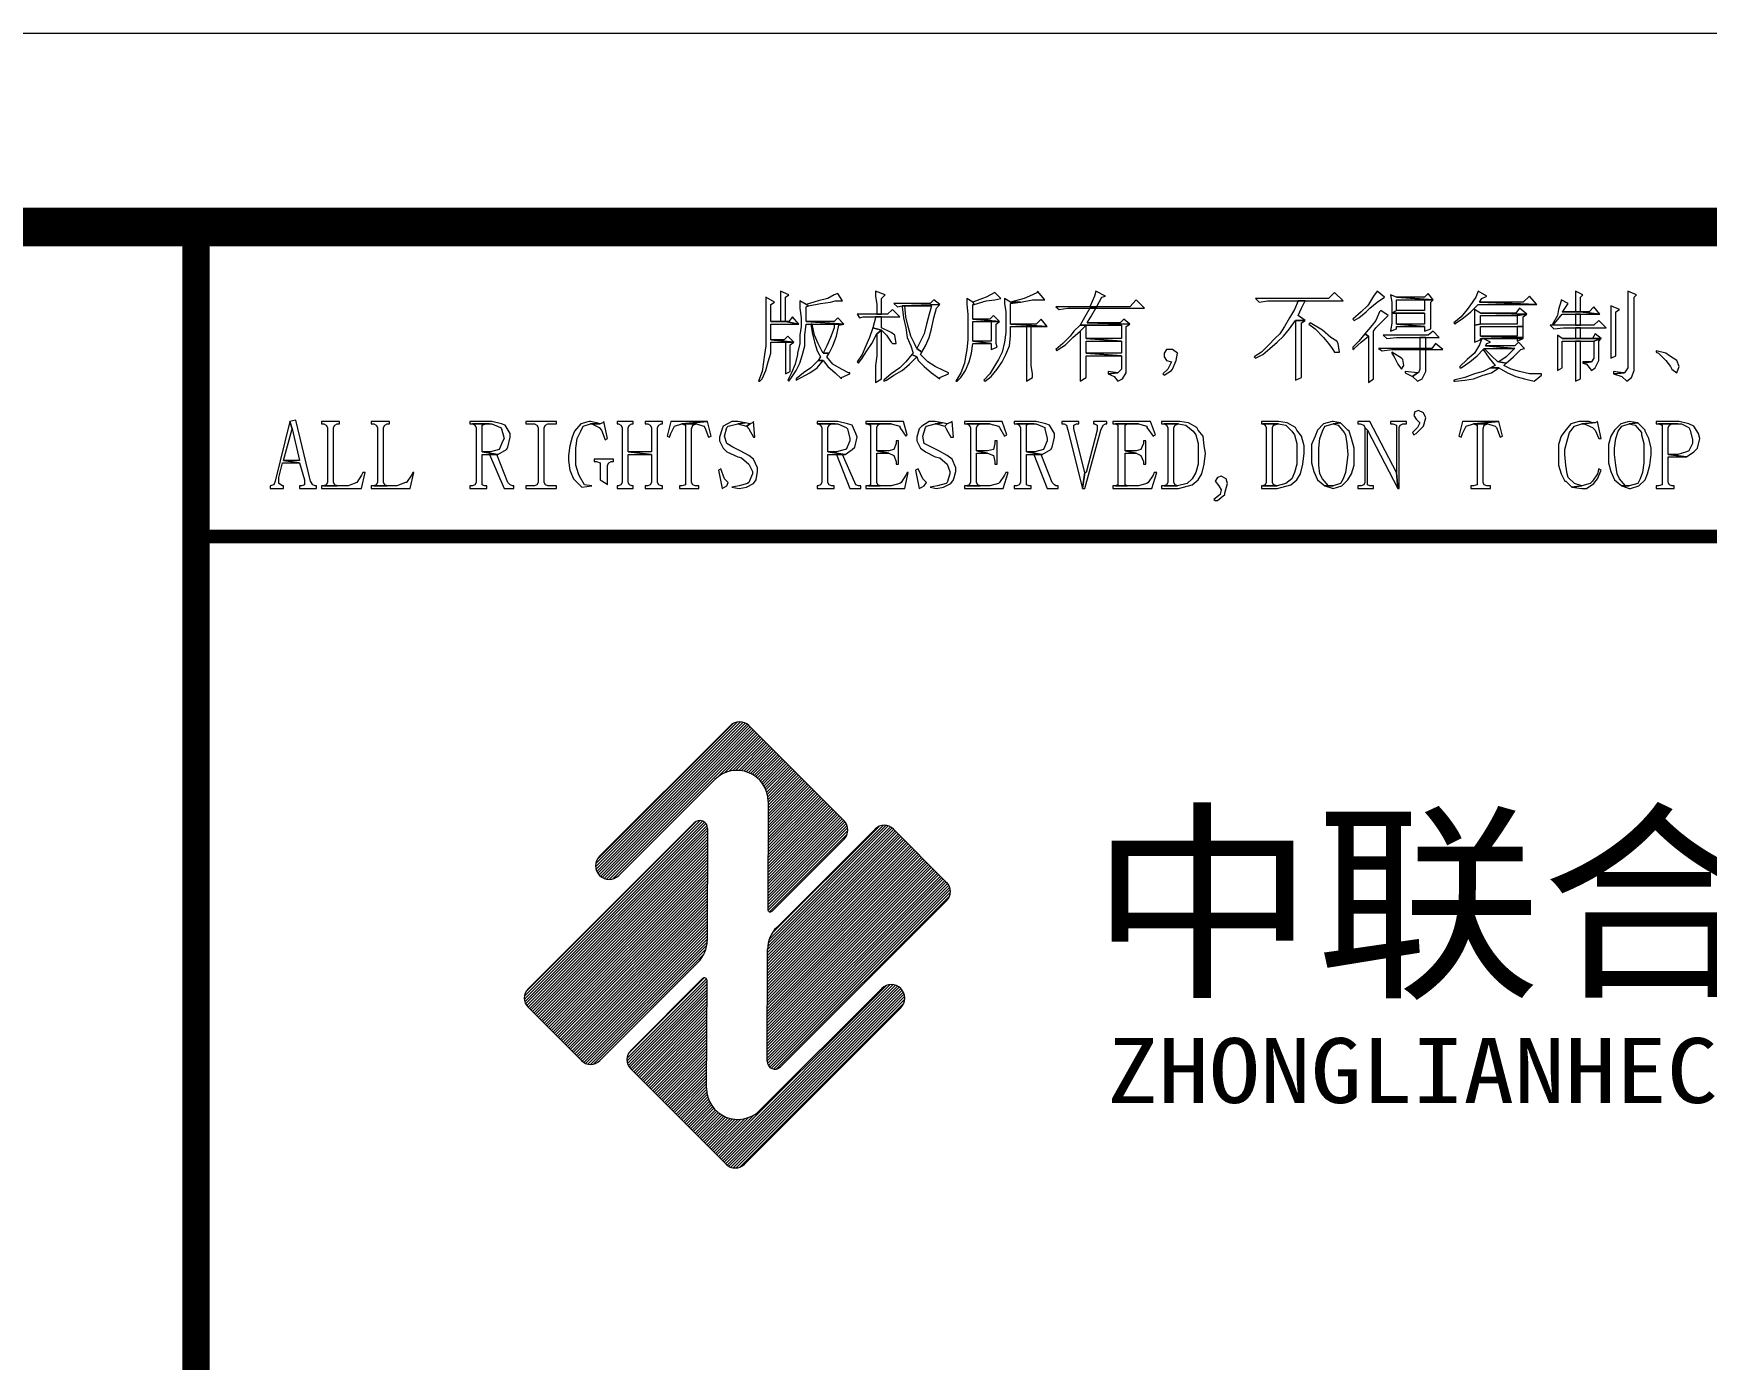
# Model space of a CAD drawing. Header units: millimetres. Extents: x 53009415 to 54059915, y 20499171 to 20796171.
# Drawn here: x 53184815 to 53206434, y 20630536 to 20647671 of the extents above; entities that cross this region are included whole.
import ezdxf

# ---------------------------------------------------------------- set-up
doc = ezdxf.new("R2010")
doc.units = ezdxf.units.MM
doc.header["$LTSCALE"] = 1000
doc.layers.add('PUB_TITLE', color=7, linetype='Continuous', lineweight=20)
doc.styles.add('图标黑体', font='simhei.ttf', dxfattribs={"width": 0.7})

# ---------------------------------------------------------------- blocks, each defined once
blk = doc.blocks.new('中联合创')
h = blk.add_hatch()
h.set_pattern_fill('ANSI31', color=140, scale=50, angle=359.98)
h.set_pattern_definition([(44.98, (-59145.75, -52060.4), (-56.107005, 56.14619), [])])
h.paths.add_polyline_path([(96680, -294568, 0.414214), (95973, -294568), (90944, -299594, 0.414214), (90943, -300333, 0.414222), (91681, -300333), (95378, -296639, -0.66944), (97426, -297493), (97410, -301633, 0.66944), (97581, -301704), (100345, -298942, 0.414214), (100345, -298235)])
h.paths.add_polyline_path([(95099, -298522, 0.66944), (94587, -298309), (88195, -304696, 0.414214), (88195, -305403), (90242, -307452, 0.414214), (90949, -307452), (94731, -303673, 0.198007), (95082, -302829)])
h = blk.add_hatch()
h.set_pattern_fill('ANSI31', color=152, scale=50)
h.set_pattern_definition([(45, (-59145.75, -52060.4), (-56.1266, 56.1266), [])])
h.paths.add_polyline_path([(102244, -298550, 0.414214), (101537, -298550), (97756, -302329, 0.198007), (97404, -303173), (97388, -307480, 0.66944), (97900, -307693), (104291, -301306, 0.414214), (104291, -300599)])
h.paths.add_polyline_path([(95076, -304369, 0.66944), (94906, -304298), (92142, -307060, 0.414214), (92142, -307767), (95806, -311434, 0.414214), (96514, -311434), (102532, -305420, 0.414214), (102532, -304681, 0.414222), (101794, -304680), (97109, -309363, -0.66944), (95061, -308509)])
at = {"color": 140}
for p, q in [((95973, -294568), (90944, -299594)), ((96680, -294568), (100345, -298235)), ((95378, -296639), (91681, -300333)), ((97426, -297493), (97410, -301633)), ((94587, -298309), (88195, -304696)), ((95099, -298522), (95082, -302829)), ((100345, -298942), (97581, -301704)), ((90943, -300333), (90943, -300333)), ((90949, -307452), (94731, -303673)), ((88195, -305403), (90242, -307452))]:
    blk.add_line(p, q, dxfattribs=at)
at = {"color": 152}
for p, q in [((101537, -298550), (97756, -302329)), ((104291, -300599), (102244, -298550)), ((97900, -307693), (104291, -301306)), ((97388, -307480), (97404, -303173)), ((92142, -307060), (94906, -304298)), ((95061, -308509), (95076, -304369)), ((97109, -309363), (101794, -304680)), ((96514, -311434), (102532, -305420)), ((101543, -305669), (101543, -305669)), ((95806, -311434), (92142, -307767))]:
    blk.add_line(p, q, dxfattribs=at)
at = {"color": 140}
for centre, radius, start, end in [((96326, -294921), 500, 44.98059, 134.98059), ((96226, -297488), 1200, 359.78089, 134.98059), ((94799, -298521), 300, 359.78089, 134.98059), ((99991, -298589), 500, 314.98059, 44.98059), ((91313, -299963), 522, 134.98059, 224.98059), ((91313, -299964), 522, 224.98059, 314.98059), ((97510, -301633), 100, 179.78089, 314.98059), ((93882, -302824), 1200, 314.98059, 359.78089), ((88549, -305050), 500, 134.98059, 224.98059), ((90596, -307098), 500, 224.98059, 314.98059)]:
    blk.add_arc(centre, radius, start, end, dxfattribs=at)
at = {"color": 152}
for centre, radius, start, end in [((101891, -298904), 500, 44.98059, 134.98059), ((103938, -300952), 500, 314.98059, 44.98059), ((98604, -303178), 1200, 134.98059, 179.78089), ((94976, -304369), 100, 359.78089, 134.98059), ((102163, -305050), 522, 44.98059, 134.98059), ((102163, -305050), 522, 314.98059, 44.98059), ((92495, -307413), 500, 134.98059, 224.98059), ((97688, -307481), 300, 179.78089, 314.98059), ((96261, -308514), 1200, 179.78089, 314.98059), ((96160, -311081), 500, 224.98059, 314.98059)]:
    blk.add_arc(centre, radius, start, end, dxfattribs=at)
at = {"layer": 'PUB_TITLE', "style": '图标黑体'}
for s, height, width, p in [('中联合创', 6000, 1.06, (109801, -304400)), ('ZHONGLIANHECHUANG', 2500, 1.15, (110471, -309084))]:
    blk.add_text(s, height=height, dxfattribs=dict(at, width=width)).set_placement(p)
blk = doc.blocks.new('2015AACI_TQ_A3')
at = {"layer": 'PUB_TITLE'}
for points, const_width in [([(-6000, 28700), (-6000, 0)], 70), ([(-6000, 27900), (0, 27900)], 35)]:
    blk.add_lwpolyline(points, dxfattribs=dict(at, const_width=const_width))
for points in [[(-6000, 27900), (0, 27900), (0, 28700), (-6000, 28700)], [(-6000, 0), (0, 0), (0, 28700), (-6000, 28700)], [(-6000, 27900), (0, 27900), (0, 23012.6), (-6000, 23012.6)]]:
    blk.add_lwpolyline(points, close=True, dxfattribs=at)
at = {"layer": 'PUB_TITLE', "lineweight": 0}
for points in [[(-4527.3, 28518.3), (-4527.3, 28502.5), (-4527.3, 28480.5), (-4527.3, 28449), (-4527.3, 28442.7), (-4527.3, 28414.4), (-4527.3, 28392.4), (-4530.4, 28370.4), (-4533.6, 28351.5), (-4536.7, 28326.3), (-4546.2, 28301.1), (-4543, 28301.1), (-4536.7, 28307.4), (-4527.3, 28329.4), (-4521, 28351.5), (-4514.7, 28373.5), (-4514.7, 28401.8), (-4476.9, 28401.8), (-4454.9, 28401.8), (-4514.7, 28408.1), (-4514.7, 28449), (-4442.3, 28449), (-4476.9, 28455.3), (-4514.7, 28455.3), (-4514.7, 28499.4), (-4505.3, 28505.7)], [(-4489.5, 28534), (-4489.5, 28530.9), (-4489.5, 28512), (-4489.5, 28489.9), (-4489.5, 28455.3), (-4514.7, 28455.3), (-4476.9, 28455.3), (-4476.9, 28518.3), (-4467.5, 28524.6)], [(-4439.2, 28508.8), (-4439.2, 28489.9), (-4436, 28464.8), (-4436, 28442.7), (-4439.2, 28420.7), (-4439.2, 28398.7), (-4445.5, 28373.5), (-4445.5, 28370.4), (-4451.8, 28345.2), (-4461.2, 28323.2), (-4470.6, 28304.3), (-4467.5, 28301.1), (-4461.2, 28310.6), (-4448.6, 28329.4), (-4439.2, 28348.3), (-4432.9, 28370.4), (-4426.6, 28392.4), (-4426.6, 28420.7), (-4423.4, 28449), (-4410.9, 28449), (-4407.7, 28449), (-4351.1, 28449), (-4325.9, 28449), (-4423.4, 28455.3), (-4423.4, 28493.1), (-4417.1, 28496.2), (-4423.4, 28499.4)], [(-4341.6, 28527.7), (-4351.1, 28524.6), (-4366.8, 28515.1), (-4392, 28508.8), (-4423.4, 28499.4), (-4417.1, 28496.2), (-4385.7, 28502.5), (-4360.5, 28505.7), (-4347.9, 28508.8), (-4329, 28508.8)], [(-4244.1, 28534), (-4244.1, 28521.4), (-4240.9, 28499.4), (-4240.9, 28474.2), (-4228.3, 28474.2), (-4228.3, 28515.1), (-4218.9, 28524.6)], [(-4093, 28512), (-4102.4, 28502.5), (-4196.9, 28502.5), (-4187.4, 28493.1), (-4174.8, 28496.2), (-4077.3, 28499.4)], [(-4077.3, 28499.4), (-4174.8, 28496.2), (-4099.3, 28496.2), (-4105.6, 28474.2), (-4111.9, 28449), (-4118.2, 28423.9), (-4127.6, 28405), (-4137.1, 28386.1), (-4124.5, 28376.7), (-4115, 28392.4), (-4105.6, 28414.4), (-4099.3, 28436.4), (-4093, 28464.8), (-4086.7, 28489.9)], [(-4174.8, 28496.2), (-4174.8, 28493.1), (-4171.7, 28464.8), (-4165.4, 28439.6), (-4162.2, 28414.4), (-4152.8, 28392.4), (-4146.5, 28373.5), (-4149.7, 28370.4), (-4137.1, 28364.1), (-4133.9, 28354.6), (-4118.2, 28338.9), (-4099.3, 28323.2), (-4077.3, 28307.4), (-4077.3, 28310.6), (-4055.2, 28320), (-4055.2, 28323.2), (-4067.8, 28329.4), (-4089.9, 28338.9), (-4108.7, 28351.5), (-4127.6, 28370.4), (-4124.5, 28376.7), (-4137.1, 28386.1), (-4143.4, 28398.7), (-4152.8, 28417.6), (-4159.1, 28442.7), (-4165.4, 28467.9), (-4168.5, 28496.2), (-4099.3, 28496.2)], [(-4008, 28515.1), (-4008, 28499.4), (-4004.9, 28474.2), (-4004.9, 28442.7), (-4004.9, 28433.3), (-4004.9, 28408.1), (-4008, 28382.9), (-4011.2, 28364.1), (-4014.3, 28348.3), (-4023.8, 28323.2), (-4036.4, 28301.1), (-4033.2, 28301.1), (-4023.8, 28310.6), (-4011.2, 28329.4), (-4001.7, 28351.5), (-3995.4, 28373.5), (-3992.3, 28398.7), (-3945.1, 28398.7), (-3992.3, 28405), (-3992.3, 28455.3), (-3945.1, 28455.3), (-3923.1, 28455.3), (-3992.3, 28461.6), (-3992.3, 28499.4), (-3989.2, 28499.4), (-3992.3, 28505.7)], [(-3935.7, 28530.9), (-3935.7, 28530.9), (-3957.7, 28518.3), (-3967.1, 28515.1), (-3992.3, 28505.7), (-3989.2, 28499.4), (-3957.7, 28508.8), (-3935.7, 28512), (-3919.9, 28515.1)], [(-3910.5, 28515.1), (-3910.5, 28502.5), (-3907.3, 28480.5), (-3907.3, 28455.3), (-3907.3, 28430.2), (-3907.3, 28427), (-3910.5, 28401.8), (-3916.8, 28376.7), (-3926.2, 28357.8), (-3935.7, 28342), (-3948.2, 28320), (-3964, 28304.3), (-3960.8, 28301.1), (-3945.1, 28313.7), (-3929.4, 28332.6), (-3916.8, 28351.5), (-3907.3, 28370.4), (-3897.9, 28392.4), (-3894.7, 28417.6), (-3894.7, 28442.7), (-3853.8, 28442.7), (-3841.2, 28442.7), (-3800.3, 28442.7), (-3894.7, 28449), (-3894.7, 28502.5), (-3869.6, 28505.7), (-3894.7, 28505.7)], [(-3825.5, 28534), (-3825.5, 28530.9), (-3838.1, 28524.6), (-3860.1, 28515.1), (-3894.7, 28505.7), (-3869.6, 28505.7), (-3838.1, 28512), (-3819.2, 28512), (-3806.6, 28512)], [(-3570.6, 28512), (-3586.3, 28493.1), (-3671.3, 28493.1), (-3690.2, 28493.1), (-3778.3, 28493.1), (-3768.9, 28486.8), (-3746.8, 28489.9), (-3690.2, 28489.9), (-3674.4, 28489.9), (-3548.6, 28489.9)], [(-3674.4, 28534), (-3677.6, 28521.4), (-3690.2, 28493.1), (-3671.3, 28493.1), (-3671.3, 28496.2), (-3658.7, 28518.3), (-3649.3, 28521.4)], [(-3133.2, 28508.8), (-3152, 28508.8), (-3152, 28508.8), (-3161.5, 28486.8), (-3174.1, 28464.8), (-3186.7, 28442.7), (-3199.2, 28423.9), (-3211.8, 28411.3), (-3227.6, 28395.5), (-3246.5, 28376.7), (-3265.3, 28364.1), (-3262.2, 28360.9), (-3243.3, 28370.4), (-3224.4, 28386.1), (-3205.5, 28401.8), (-3189.8, 28417.6), (-3174.1, 28436.4), (-3158.3, 28458.5), (-3133.2, 28458.5), (-3152, 28471.1), (-3142.6, 28489.9)], [(-3057.6, 28530.9), (-3073.4, 28515.1), (-3262.2, 28515.1), (-3252.7, 28505.7), (-3230.7, 28508.8), (-3152, 28508.8), (-3133.2, 28508.8), (-3035.6, 28508.8)], [(-2947.5, 28534), (-2956.9, 28521.4), (-2969.5, 28499.4), (-2972.7, 28496.2), (-2988.4, 28480.5), (-3010.4, 28461.6), (-3007.3, 28458.5), (-2994.7, 28464.8), (-2975.8, 28480.5), (-2966.4, 28489.9), (-2947.5, 28505.7), (-2928.6, 28518.3)], [(-2912.9, 28524.6), (-2909.7, 28505.7), (-2909.7, 28477.4), (-2897.1, 28483.7), (-2897.1, 28512), (-2824.8, 28512), (-2802.7, 28512), (-2897.1, 28518.3)], [(-2802.7, 28512), (-2824.8, 28512), (-2824.8, 28483.7), (-2897.1, 28483.7), (-2909.7, 28477.4), (-2824.8, 28477.4), (-2824.8, 28449), (-2897.1, 28449), (-2824.8, 28442.7), (-2824.8, 28430.2), (-2809, 28436.4), (-2809, 28452.2), (-2809, 28474.2), (-2809, 28505.7)], [(-2815.3, 28527.7), (-2824.8, 28518.3), (-2897.1, 28518.3), (-2802.7, 28512)], [(-2686.3, 28534), (-2692.6, 28518.3), (-2708.3, 28496.2), (-2714.6, 28486.8), (-2730.3, 28467.9), (-2749.2, 28452.2), (-2746.1, 28449), (-2742.9, 28452.2), (-2724, 28464.8), (-2705.2, 28480.5), (-2686.3, 28499.4), (-2535.2, 28499.4), (-2683.1, 28505.7), (-2676.8, 28515.1), (-2664.3, 28521.4)], [(-2554.1, 28521.4), (-2569.8, 28505.7), (-2683.1, 28505.7), (-2535.2, 28499.4)], [(-2472.3, 28512), (-2472.3, 28508.8), (-2478.6, 28486.8), (-2481.7, 28471.1), (-2494.3, 28449), (-2491.2, 28449), (-2484.9, 28455.3), (-2469.1, 28474.2), (-2434.5, 28474.2), (-2421.9, 28474.2), (-2371.6, 28474.2), (-2421.9, 28480.5), (-2469.1, 28480.5), (-2466, 28483.7), (-2453.4, 28502.5)], [(-2434.5, 28534), (-2434.5, 28524.6), (-2434.5, 28496.2), (-2434.5, 28480.5), (-2469.1, 28480.5), (-2421.9, 28480.5), (-2421.9, 28518.3), (-2415.6, 28524.6)], [(-2343.3, 28496.2), (-2343.3, 28477.4), (-2343.3, 28452.2), (-2343.3, 28423.9), (-2343.3, 28405), (-2343.3, 28379.8), (-2343.3, 28360.9), (-2330.7, 28367.2), (-2330.7, 28389.2), (-2330.7, 28480.5), (-2321.2, 28486.8)], [(-2299.2, 28534), (-2299.2, 28527.7), (-2299.2, 28502.5), (-2299.2, 28335.7), (-2308.6, 28323.2), (-2337, 28320), (-2314.9, 28313.7), (-2302.3, 28301.1), (-2289.8, 28310.6), (-2283.5, 28329.4), (-2283.5, 28518.3), (-2277.2, 28524.6)], [(-4458.1, 28467.9), (-4467.5, 28455.3), (-4476.9, 28455.3), (-4442.3, 28449)], [(-4341.6, 28464.8), (-4351.1, 28455.3), (-4423.4, 28455.3), (-4325.9, 28449)], [(-4200, 28486.8), (-4212.6, 28474.2), (-4228.3, 28474.2), (-4240.9, 28474.2), (-4291.3, 28474.2), (-4285, 28464.8), (-4275.5, 28467.9), (-4244.1, 28467.9), (-4228.3, 28467.9), (-4181.1, 28467.9)], [(-4228.3, 28467.9), (-4244.1, 28467.9), (-4244.1, 28464.8), (-4250.4, 28439.6), (-4228.3, 28433.3), (-4215.7, 28420.7), (-4203.2, 28401.8), (-4200, 28398.7), (-4190.6, 28398.7), (-4190.6, 28398.7), (-4193.7, 28420.7), (-4203.2, 28427), (-4228.3, 28439.6)], [(-3938.8, 28471.1), (-3948.2, 28461.6), (-3992.3, 28461.6), (-3923.1, 28455.3)], [(-3923.1, 28455.3), (-3945.1, 28455.3), (-3945.1, 28405), (-3992.3, 28405), (-3945.1, 28398.7), (-3945.1, 28382.9), (-3929.4, 28389.2), (-3932.5, 28398.7), (-3932.5, 28420.7), (-3932.5, 28449)], [(-3816.1, 28461.6), (-3828.7, 28449), (-3894.7, 28449), (-3800.3, 28442.7)], [(-3674.4, 28489.9), (-3690.2, 28489.9), (-3702.8, 28467.9), (-3715.4, 28445.9), (-3608.4, 28445.9), (-3608.4, 28411.3), (-3699.6, 28411.3), (-3608.4, 28405), (-3608.4, 28373.5), (-3699.6, 28373.5), (-3608.4, 28367.2), (-3608.4, 28332.6), (-3617.8, 28323.2), (-3643, 28320), (-3627.2, 28313.7), (-3617.8, 28301.1), (-3605.2, 28307.4), (-3595.8, 28323.2), (-3595.8, 28442.7), (-3586.3, 28449), (-3696.5, 28452.2), (-3687, 28467.9)], [(-3602.1, 28461.6), (-3611.5, 28452.2), (-3696.5, 28452.2), (-3586.3, 28449)], [(-3133.2, 28458.5), (-3158.3, 28458.5), (-3158.3, 28370.4), (-3158.3, 28354.6), (-3158.3, 28329.4), (-3158.3, 28304.3), (-3142.6, 28310.6), (-3142.6, 28329.4), (-3142.6, 28357.8), (-3142.6, 28452.2)], [(-3120.6, 28452.2), (-3123.7, 28449), (-3108, 28436.4), (-3086, 28414.4), (-3073.4, 28398.7), (-3063.9, 28386.1), (-3057.6, 28376.7), (-3045, 28376.7), (-3045, 28376.7), (-3048.2, 28398.7), (-3051.3, 28405), (-3067.1, 28414.4), (-3089.1, 28433.3)], [(-2938, 28483.7), (-2941.2, 28480.5), (-2950.6, 28458.5), (-2960.1, 28445.9), (-2979, 28423.9), (-2969.5, 28417.6), (-2969.5, 28345.2), (-2969.5, 28326.3), (-2969.5, 28298), (-2956.9, 28307.4), (-2956.9, 28430.2), (-2950.6, 28439.6), (-2934.9, 28455.3), (-2919.2, 28471.1)], [(-2909.7, 28477.4), (-2909.7, 28452.2), (-2912.9, 28430.2), (-2897.1, 28436.4), (-2897.1, 28442.7), (-2824.8, 28442.7), (-2897.1, 28449), (-2897.1, 28477.4), (-2824.8, 28477.4)], [(-2695.7, 28486.8), (-2695.7, 28467.9), (-2695.7, 28445.9), (-2680, 28449), (-2680, 28471.1), (-2585.6, 28471.1), (-2560.4, 28474.2), (-2680, 28477.4)], [(-2560.4, 28474.2), (-2585.6, 28471.1), (-2585.6, 28449), (-2680, 28449), (-2695.7, 28445.9), (-2695.7, 28423.9), (-2695.7, 28401.8), (-2680, 28408.1), (-2680, 28411.3), (-2676.8, 28411.3), (-2569.8, 28411.3), (-2569.8, 28414.4), (-2680, 28417.6), (-2680, 28442.7), (-2585.6, 28442.7), (-2569.8, 28442.7), (-2569.8, 28467.9)], [(-2579.3, 28489.9), (-2588.7, 28477.4), (-2680, 28477.4), (-2560.4, 28474.2)], [(-2374.7, 28458.5), (-2387.3, 28445.9), (-2421.9, 28445.9), (-2434.5, 28445.9), (-2500.6, 28445.9), (-2491.2, 28436.4), (-2491.2, 28436.4), (-2466, 28439.6), (-2434.5, 28439.6), (-2421.9, 28439.6), (-2355.8, 28439.6)], [(-2421.9, 28474.2), (-2434.5, 28474.2), (-2434.5, 28445.9), (-2421.9, 28445.9)], [(-2387.3, 28493.1), (-2399.9, 28480.5), (-2421.9, 28480.5), (-2371.6, 28474.2)], [(-4470.6, 28417.6), (-4480.1, 28408.1), (-4514.7, 28408.1), (-4454.9, 28401.8)], [(-4407.7, 28449), (-4410.9, 28449), (-4407.7, 28427), (-4401.4, 28401.8), (-4395.1, 28379.8), (-4385.7, 28364.1), (-4392, 28354.6), (-4379.4, 28354.6), (-4366.8, 28338.9), (-4347.9, 28323.2), (-4332.2, 28307.4), (-4332.2, 28310.6), (-4310.2, 28320), (-4310.2, 28323.2), (-4313.3, 28323.2), (-4332.2, 28332.6), (-4354.2, 28345.2), (-4369.9, 28364.1), (-4363.7, 28373.5), (-4379.4, 28373.5), (-4382.5, 28379.8), (-4392, 28398.7), (-4401.4, 28420.7)], [(-4325.9, 28449), (-4351.1, 28449), (-4351.1, 28439.6), (-4360.5, 28414.4), (-4369.9, 28392.4), (-4379.4, 28373.5), (-4363.7, 28373.5), (-4354.2, 28392.4), (-4344.8, 28417.6), (-4338.5, 28445.9)], [(-4250.4, 28439.6), (-4259.8, 28414.4), (-4269.2, 28392.4), (-4278.7, 28370.4), (-4291.3, 28351.5), (-4288.1, 28348.3), (-4278.7, 28360.9), (-4266.1, 28379.8), (-4253.5, 28398.7), (-4240.9, 28423.9), (-4228.3, 28433.3)], [(-4228.3, 28433.3), (-4240.9, 28423.9), (-4240.9, 28392.4), (-4240.9, 28367.2), (-4244.1, 28342), (-4244.1, 28320), (-4244.1, 28298), (-4228.3, 28307.4), (-4228.3, 28307.4), (-4228.3, 28320), (-4228.3, 28338.9), (-4228.3, 28364.1), (-4228.3, 28395.5)], [(-3841.2, 28442.7), (-3853.8, 28442.7), (-3853.8, 28357.8), (-3853.8, 28351.5), (-3853.8, 28329.4), (-3853.8, 28301.1), (-3838.1, 28310.6), (-3838.1, 28320), (-3841.2, 28342)], [(-3715.4, 28445.9), (-3731.1, 28430.2), (-3740.5, 28417.6), (-3759.4, 28398.7), (-3778.3, 28382.9), (-3775.2, 28379.8), (-3772, 28382.9), (-3753.1, 28395.5), (-3734.2, 28414.4), (-3715.4, 28430.2), (-3699.6, 28445.9), (-3608.4, 28445.9)], [(-3699.6, 28445.9), (-3715.4, 28430.2), (-3715.4, 28417.6), (-3715.4, 28382.9), (-3715.4, 28351.5), (-3715.4, 28326.3), (-3715.4, 28310.6), (-3715.4, 28301.1), (-3699.6, 28310.6), (-3699.6, 28367.2), (-3608.4, 28367.2), (-3699.6, 28373.5), (-3699.6, 28405), (-3608.4, 28405), (-3699.6, 28411.3)], [(-2979, 28423.9), (-2994.7, 28405), (-3010.4, 28389.2), (-3010.4, 28382.9), (-3007.3, 28386.1), (-2988.4, 28401.8), (-2969.5, 28417.6)], [(-2802.7, 28430.2), (-2815.3, 28420.7), (-2931.7, 28420.7), (-2922.3, 28411.3), (-2897.1, 28414.4), (-2837.3, 28414.4), (-2821.6, 28414.4), (-2787, 28414.4)], [(-2821.6, 28414.4), (-2837.3, 28414.4), (-2837.3, 28386.1), (-2821.6, 28386.1)], [(-2676.8, 28411.3), (-2683.1, 28395.5), (-2695.7, 28373.5), (-2714.6, 28357.8), (-2733.5, 28338.9), (-2733.5, 28335.7), (-2730.3, 28335.7), (-2708.3, 28351.5), (-2689.4, 28367.2), (-2673.7, 28382.9), (-2670.5, 28386.1), (-2591.9, 28386.1), (-2667.4, 28392.4), (-2664.3, 28398.7), (-2654.8, 28401.8), (-2673.7, 28411.3), (-2585.6, 28411.3)], [(-2569.8, 28442.7), (-2585.6, 28442.7), (-2585.6, 28417.6), (-2680, 28417.6), (-2569.8, 28414.4), (-2569.8, 28439.6)], [(-2569.8, 28411.3), (-2676.8, 28411.3), (-2585.6, 28411.3), (-2585.6, 28405)], [(-2481.7, 28420.7), (-2481.7, 28401.8), (-2481.7, 28376.7), (-2481.7, 28376.7), (-2481.7, 28354.6), (-2481.7, 28329.4), (-2469.1, 28335.7), (-2469.1, 28405), (-2434.5, 28405), (-2421.9, 28405), (-2387.3, 28405), (-2368.4, 28411.3), (-2421.9, 28411.3), (-2469.1, 28411.3)], [(-2421.9, 28439.6), (-2434.5, 28439.6), (-2434.5, 28411.3), (-2469.1, 28411.3), (-2421.9, 28411.3)], [(-2384.2, 28423.9), (-2390.5, 28411.3), (-2421.9, 28411.3), (-2368.4, 28411.3)], [(-2368.4, 28411.3), (-2387.3, 28405), (-2387.3, 28360.9), (-2393.6, 28351.5), (-2415.6, 28348.3), (-2406.2, 28345.2), (-2393.6, 28329.4), (-2384.2, 28335.7), (-2374.7, 28354.6), (-2374.7, 28405)], [(-4454.9, 28401.8), (-4476.9, 28401.8), (-4476.9, 28320), (-4464.4, 28326.3), (-4464.4, 28342), (-4464.4, 28364.1), (-4464.4, 28395.5)], [(-4149.7, 28370.4), (-4165.4, 28351.5), (-4181.1, 28335.7), (-4203.2, 28320), (-4222, 28304.3), (-4222, 28301.1), (-4215.7, 28304.3), (-4196.9, 28316.9), (-4174.8, 28329.4), (-4155.9, 28345.2), (-4137.1, 28364.1)], [(-3476.2, 28382.9), (-3491.9, 28382.9), (-3498.2, 28373.5), (-3498.2, 28364.1), (-3491.9, 28354.6), (-3479.3, 28351.5), (-3488.8, 28332.6), (-3501.4, 28320), (-3498.2, 28316.9), (-3479.3, 28329.4), (-3476.2, 28332.6), (-3466.7, 28354.6), (-3463.6, 28373.5)], [(-2796.4, 28398.7), (-2805.9, 28386.1), (-2821.6, 28386.1), (-2837.3, 28386.1), (-2944.3, 28386.1), (-2934.9, 28379.8), (-2909.7, 28382.9), (-2837.3, 28382.9), (-2821.6, 28382.9), (-2777.5, 28382.9)], [(-2909.7, 28376.7), (-2909.7, 28373.5), (-2903.4, 28364.1), (-2894, 28345.2), (-2884.5, 28332.6), (-2878.2, 28342), (-2881.4, 28357.8), (-2884.5, 28360.9)], [(-2821.6, 28382.9), (-2837.3, 28382.9), (-2837.3, 28332.6), (-2840.5, 28323.2), (-2843.6, 28323.2), (-2856.2, 28313.7), (-2843.6, 28301.1), (-2831, 28307.4), (-2821.6, 28326.3)], [(-2670.5, 28386.1), (-2673.7, 28382.9), (-2673.7, 28382.9), (-2658, 28360.9), (-2642.2, 28342), (-2654.8, 28335.7), (-2632.8, 28335.7), (-2610.8, 28323.2), (-2588.7, 28313.7), (-2566.7, 28307.4), (-2541.5, 28301.1), (-2541.5, 28301.1), (-2522.6, 28316.9), (-2522.6, 28320), (-2528.9, 28320), (-2554.1, 28320), (-2579.3, 28326.3), (-2601.3, 28332.6), (-2620.2, 28342), (-2613.9, 28348.3), (-2632.8, 28351.5), (-2635.9, 28351.5), (-2651.7, 28367.2)], [(-2582.4, 28401.8), (-2591.9, 28392.4), (-2667.4, 28392.4), (-2591.9, 28386.1), (-2595, 28382.9), (-2613.9, 28364.1), (-2632.8, 28351.5), (-2613.9, 28348.3), (-2595, 28364.1), (-2576.1, 28382.9), (-2566.7, 28386.1)], [(-2421.9, 28405), (-2434.5, 28405), (-2434.5, 28345.2), (-2434.5, 28329.4), (-2434.5, 28301.1), (-2421.9, 28307.4), (-2421.9, 28313.7), (-2421.9, 28338.9)], [(-2226.8, 28379.8), (-2226.8, 28376.7), (-2220.5, 28373.5), (-2201.6, 28354.6), (-2189, 28338.9), (-2185.9, 28332.6), (-2173.3, 28323.2), (-2167, 28338.9), (-2173.3, 28354.6), (-2192.2, 28367.2), (-2201.6, 28373.5)], [(-4392, 28354.6), (-4410.9, 28335.7), (-4429.7, 28323.2), (-4448.6, 28307.4), (-4448.6, 28304.3), (-4436, 28310.6), (-4414, 28323.2), (-4395.1, 28335.7), (-4379.4, 28354.6)], [(-3643, 28326.3), (-3643, 28320), (-3617.8, 28323.2), (-3617.8, 28323.2)], [(-2875.1, 28326.3), (-2875.1, 28323.2), (-2856.2, 28313.7), (-2843.6, 28323.2)], [(-2654.8, 28335.7), (-2673.7, 28326.3), (-2695.7, 28320), (-2720.9, 28310.6), (-2749.2, 28304.3), (-2749.2, 28301.1), (-2746.1, 28301.1), (-2720.9, 28304.3), (-2698.9, 28307.4), (-2673.7, 28316.9), (-2651.7, 28323.2), (-2632.8, 28335.7)], [(-2415.6, 28351.5), (-2415.6, 28348.3), (-2393.6, 28351.5)], [(-2337, 28326.3), (-2337, 28320), (-2308.6, 28323.2), (-2311.8, 28323.2)], [(-5757.8, 28197.3), (-5795.6, 28043.1), (-5798.7, 28033.6), (-5808.1, 28030.5), (-5808.1, 28030.5), (-5808.1, 28024.2), (-5773.5, 28024.2), (-5773.5, 28030.5), (-5776.7, 28030.5), (-5786.1, 28036.8), (-5786.1, 28052.5), (-5776.7, 28090.3), (-5732.6, 28090.3), (-5773.5, 28096.6), (-5751.5, 28178.4), (-5751.5, 28178.4)], [(-5742.1, 28200.4), (-5757.8, 28197.3), (-5751.5, 28178.4), (-5732.6, 28096.6), (-5773.5, 28096.6), (-5732.6, 28090.3), (-5720, 28046.2), (-5720, 28033.6), (-5726.3, 28030.5), (-5732.6, 28030.5), (-5732.6, 28024.2), (-5688.6, 28024.2), (-5688.6, 28030.5), (-5691.7, 28030.5), (-5698, 28033.6), (-5704.3, 28043.1)], [(-5628.8, 28197.3), (-5676, 28197.3), (-5676, 28191), (-5669.7, 28191), (-5663.4, 28187.8), (-5660.2, 28181.5), (-5660.2, 28039.9), (-5663.4, 28033.6), (-5669.7, 28030.5), (-5635.1, 28030.5), (-5641.3, 28033.6), (-5644.5, 28039.9), (-5644.5, 28181.5), (-5641.3, 28187.8), (-5635.1, 28191), (-5628.8, 28191)], [(-5499.7, 28197.3), (-5546.9, 28197.3), (-5546.9, 28191), (-5540.6, 28191), (-5534.3, 28187.8), (-5531.2, 28181.5), (-5531.2, 28039.9), (-5534.3, 28033.6), (-5540.6, 28030.5), (-5506, 28030.5), (-5512.3, 28033.6), (-5515.5, 28039.9), (-5515.5, 28181.5), (-5512.3, 28187.8), (-5506, 28191), (-5499.7, 28191)], [(-5235.4, 28197.3), (-5292, 28197.3), (-5292, 28191), (-5285.7, 28191), (-5241.7, 28191), (-5235.4, 28191), (-5213.3, 28181.5), (-5210.2, 28178.4), (-5203.9, 28153.2), (-5207.1, 28146.9), (-5216.5, 28124.9), (-5216.5, 28124.9), (-5238.5, 28118.6), (-5260.6, 28118.6), (-5219.6, 28112.3), (-5197.6, 28124.9), (-5194.5, 28131.2), (-5188.2, 28156.4), (-5188.2, 28165.8), (-5200.8, 28187.8), (-5210.2, 28191)], [(-5068.6, 28197.3), (-5147.3, 28197.3), (-5147.3, 28191), (-5125.2, 28191), (-5118.9, 28187.8), (-5115.8, 28181.5), (-5115.8, 28039.9), (-5118.9, 28033.6), (-5125.2, 28030.5), (-5147.3, 28030.5), (-5147.3, 28024.2), (-5068.6, 28024.2), (-5068.6, 28030.5), (-5090.6, 28030.5), (-5096.9, 28033.6), (-5100.1, 28039.9), (-5100.1, 28181.5), (-5096.9, 28187.8), (-5090.6, 28191), (-5068.6, 28191)], [(-4980.5, 28197.3), (-4983.6, 28197.3), (-5005.6, 28191), (-5021.4, 28172.1), (-5027.7, 28156.4), (-5034, 28134.3), (-5037.1, 28109.2), (-5037.1, 28096.6), (-5034, 28071.4), (-5024.5, 28049.4), (-5018.2, 28043.1), (-5002.5, 28027.3), (-4977.3, 28030.5), (-4996.2, 28033.6), (-5008.8, 28055.7), (-5011.9, 28061.9), (-5018.2, 28084), (-5018.2, 28109.2), (-5018.2, 28128), (-5015.1, 28153.2), (-5005.6, 28172.1), (-4999.4, 28184.7), (-4980.5, 28191), (-4955.3, 28191), (-4964.7, 28194.1)], [(-4945.9, 28197.3), (-4949, 28194.1), (-4955.3, 28191), (-4980.5, 28191), (-4977.3, 28191), (-4958.4, 28181.5), (-4952.1, 28175.2), (-4942.7, 28150.1), (-4936.4, 28153.2)], [(-4870.3, 28197.3), (-4911.2, 28197.3), (-4911.2, 28191), (-4908.1, 28191), (-4901.8, 28187.8), (-4898.6, 28181.5), (-4898.6, 28039.9), (-4901.8, 28033.6), (-4908.1, 28030.5), (-4911.2, 28030.5), (-4911.2, 28024.2), (-4870.3, 28024.2), (-4870.3, 28030.5), (-4873.5, 28030.5), (-4879.8, 28033.6), (-4882.9, 28039.9), (-4882.9, 28112.3), (-4823.1, 28112.3), (-4882.9, 28118.6), (-4882.9, 28181.5), (-4879.8, 28187.8), (-4873.5, 28191), (-4870.3, 28191)], [(-4794.8, 28197.3), (-4838.9, 28197.3), (-4838.9, 28191), (-4832.6, 28191), (-4826.3, 28187.8), (-4823.1, 28181.5), (-4823.1, 28118.6), (-4882.9, 28118.6), (-4823.1, 28112.3), (-4823.1, 28039.9), (-4826.3, 28033.6), (-4832.6, 28030.5), (-4838.9, 28030.5), (-4838.9, 28024.2), (-4794.8, 28024.2), (-4794.8, 28030.5), (-4797.9, 28030.5), (-4804.2, 28033.6), (-4807.4, 28039.9), (-4807.4, 28181.5), (-4804.2, 28187.8), (-4797.9, 28191), (-4794.8, 28191)], [(-4678.4, 28197.3), (-4772.8, 28197.3), (-4782.2, 28159.5), (-4775.9, 28156.4), (-4772.8, 28165.8), (-4763.3, 28184.7), (-4744.4, 28191)], [(-4678.4, 28197.3), (-4744.4, 28191), (-4706.7, 28191), (-4687.8, 28184.7), (-4684.6, 28181.5), (-4675.2, 28156.4), (-4668.9, 28159.5)], [(-4599.7, 28197.3), (-4615.4, 28197.3), (-4637.4, 28184.7), (-4640.6, 28178.4), (-4646.9, 28156.4), (-4646.9, 28146.9), (-4637.4, 28128), (-4628, 28118.6), (-4599.7, 28106), (-4590.2, 28102.9), (-4571.4, 28087.1), (-4561.9, 28068.2), (-4561.9, 28061.9), (-4571.4, 28039.9), (-4574.5, 28036.8), (-4596.5, 28030.5), (-4615.4, 28027.3), (-4596.5, 28024.2), (-4577.6, 28027.3), (-4558.8, 28036.8), (-4552.5, 28046.2), (-4549.3, 28068.2), (-4549.3, 28077.7), (-4558.8, 28099.7), (-4571.4, 28109.2), (-4593.4, 28121.7), (-4612.3, 28131.2), (-4628, 28140.6), (-4634.3, 28159.5), (-4634.3, 28159.5), (-4628, 28181.5), (-4624.9, 28184.7), (-4599.7, 28191), (-4580.8, 28194.1)], [(-4580.8, 28194.1), (-4599.7, 28191), (-4599.7, 28191), (-4577.6, 28184.7), (-4568.2, 28191)], [(-4558.8, 28197.3), (-4561.9, 28194.1), (-4568.2, 28191), (-4577.6, 28184.7), (-4571.4, 28178.4), (-4558.8, 28156.4), (-4555.6, 28156.4)], [(-4341.6, 28197.3), (-4395.1, 28197.3), (-4395.1, 28191), (-4392, 28191), (-4347.9, 28191), (-4341.6, 28191), (-4319.6, 28181.5), (-4316.4, 28178.4), (-4310.2, 28153.2), (-4310.2, 28146.9), (-4319.6, 28124.9), (-4322.7, 28124.9), (-4344.8, 28118.6), (-4366.8, 28118.6), (-4322.7, 28112.3), (-4303.9, 28124.9), (-4297.6, 28131.2), (-4291.3, 28156.4), (-4294.4, 28165.8), (-4303.9, 28187.8), (-4316.4, 28191)], [(-4171.7, 28197.3), (-4269.2, 28197.3), (-4269.2, 28191), (-4266.1, 28191), (-4203.2, 28191), (-4181.1, 28184.7), (-4181.1, 28181.5), (-4165.4, 28159.5), (-4162.2, 28162.7)], [(-4089.9, 28197.3), (-4105.6, 28197.3), (-4124.5, 28184.7), (-4130.8, 28178.4), (-4137.1, 28156.4), (-4137.1, 28146.9), (-4127.6, 28128), (-4115, 28118.6), (-4089.9, 28106), (-4077.3, 28102.9), (-4058.4, 28087.1), (-4052.1, 28068.2), (-4052.1, 28061.9), (-4058.4, 28039.9), (-4061.5, 28036.8), (-4083.6, 28030.5), (-4102.4, 28027.3), (-4086.7, 28024.2), (-4067.8, 28027.3), (-4048.9, 28036.8), (-4042.7, 28046.2), (-4036.4, 28068.2), (-4036.4, 28077.7), (-4045.8, 28099.7), (-4058.4, 28109.2), (-4080.4, 28121.7), (-4099.3, 28131.2), (-4118.2, 28140.6), (-4121.3, 28159.5), (-4121.3, 28159.5), (-4115, 28181.5), (-4111.9, 28184.7), (-4089.9, 28191), (-4071, 28194.1)], [(-4071, 28194.1), (-4089.9, 28191), (-4086.7, 28191), (-4064.7, 28184.7), (-4058.4, 28191)], [(-4045.8, 28197.3), (-4052.1, 28194.1), (-4058.4, 28191), (-4064.7, 28184.7), (-4061.5, 28178.4), (-4048.9, 28156.4), (-4042.7, 28156.4)], [(-3916.8, 28197.3), (-4014.3, 28197.3), (-4014.3, 28191), (-4008, 28191), (-3948.2, 28191), (-3926.2, 28184.7), (-3923.1, 28181.5), (-3910.5, 28159.5), (-3904.2, 28162.7)], [(-3828.7, 28197.3), (-3885.3, 28197.3), (-3885.3, 28191), (-3879, 28191), (-3834.9, 28191), (-3828.7, 28191), (-3806.6, 28181.5), (-3806.6, 28178.4), (-3800.3, 28153.2), (-3800.3, 28146.9), (-3809.8, 28124.9), (-3809.8, 28124.9), (-3831.8, 28118.6), (-3853.8, 28118.6), (-3812.9, 28112.3), (-3790.9, 28124.9), (-3787.7, 28131.2), (-3781.4, 28156.4), (-3781.4, 28165.8), (-3794, 28187.8), (-3803.5, 28191)], [(-3718.5, 28197.3), (-3762.6, 28197.3), (-3762.6, 28191), (-3756.3, 28191), (-3750, 28187.8), (-3746.8, 28175.2), (-3709.1, 28024.2), (-3702.8, 28065.1), (-3731.1, 28178.4), (-3731.1, 28187.8), (-3724.8, 28191), (-3718.5, 28191)], [(-3646.1, 28197.3), (-3680.7, 28197.3), (-3680.7, 28191), (-3677.6, 28191), (-3671.3, 28187.8), (-3671.3, 28175.2), (-3699.6, 28065.1), (-3702.8, 28065.1), (-3709.1, 28024.2), (-3702.8, 28024.2), (-3661.9, 28175.2), (-3655.6, 28187.8), (-3649.3, 28191), (-3646.1, 28191)], [(-3532.8, 28197.3), (-3630.4, 28197.3), (-3630.4, 28191), (-3624.1, 28191), (-3564.3, 28191), (-3542.3, 28184.7), (-3542.3, 28181.5), (-3526.5, 28159.5), (-3520.2, 28162.7)], [(-3457.3, 28197.3), (-3504.5, 28197.3), (-3504.5, 28191), (-3498.2, 28191), (-3460.5, 28191), (-3441.6, 28187.8), (-3422.7, 28172.1), (-3416.4, 28162.7), (-3410.1, 28140.6), (-3410.1, 28112.3), (-3410.1, 28087.1), (-3416.4, 28065.1), (-3425.8, 28049.4), (-3438.4, 28036.8), (-3463.6, 28030.5), (-3498.2, 28030.5), (-3504.5, 28030.5), (-3504.5, 28024.2), (-3460.5, 28024.2), (-3447.9, 28027.3), (-3425.8, 28033.6), (-3410.1, 28046.2), (-3400.7, 28061.9), (-3394.4, 28087.1), (-3391.2, 28115.4), (-3394.4, 28134.3), (-3397.5, 28159.5), (-3410.1, 28175.2), (-3413.2, 28181.5), (-3435.3, 28194.1)], [(-3202.4, 28197.3), (-3246.5, 28197.3), (-3246.5, 28191), (-3243.3, 28191), (-3202.4, 28191), (-3183.5, 28187.8), (-3167.8, 28172.1), (-3161.5, 28162.7), (-3155.2, 28140.6), (-3155.2, 28112.3), (-3155.2, 28087.1), (-3161.5, 28065.1), (-3167.8, 28049.4), (-3183.5, 28036.8), (-3205.5, 28030.5), (-3243.3, 28030.5), (-3246.5, 28030.5), (-3246.5, 28024.2), (-3205.5, 28024.2), (-3193, 28027.3), (-3170.9, 28033.6), (-3155.2, 28046.2), (-3145.7, 28061.9), (-3139.5, 28087.1), (-3136.3, 28115.4), (-3136.3, 28134.3), (-3142.6, 28159.5), (-3155.2, 28175.2), (-3158.3, 28181.5), (-3180.4, 28194.1)], [(-3060.8, 28197.3), (-3063.9, 28197.3), (-3086, 28191), (-3101.7, 28175.2), (-3108, 28159.5), (-3117.4, 28137.5), (-3117.4, 28112.3), (-3117.4, 28090.3), (-3111.1, 28068.2), (-3101.7, 28046.2), (-3101.7, 28046.2), (-3082.8, 28030.5), (-3060.8, 28030.5), (-3073.4, 28030.5), (-3089.1, 28049.4), (-3095.4, 28061.9), (-3098.5, 28084), (-3098.5, 28112.3), (-3098.5, 28128), (-3095.4, 28153.2), (-3089.1, 28172.1), (-3082.8, 28184.7), (-3060.8, 28191), (-3041.9, 28194.1)], [(-3041.9, 28194.1), (-3060.8, 28191), (-3048.2, 28187.8), (-3032.5, 28168.9), (-3029.3, 28162.7), (-3026.2, 28140.6), (-3023, 28112.3), (-3026.2, 28090.3), (-3029.3, 28065.1), (-3035.6, 28049.4), (-3041.9, 28036.8), (-3060.8, 28030.5), (-3082.8, 28030.5), (-3060.8, 28024.2), (-3060.8, 28024.2), (-3038.7, 28030.5), (-3023, 28046.2), (-3013.6, 28061.9), (-3007.3, 28084), (-3007.3, 28112.3), (-3007.3, 28128), (-3013.6, 28153.2), (-3019.9, 28172.1), (-3023, 28175.2)], [(-2966.4, 28197.3), (-2997.8, 28197.3), (-2997.8, 28191), (-2991.5, 28191), (-2982.1, 28187.8), (-2979, 28181.5), (-2972.7, 28175.2), (-2894, 28024.2), (-2897.1, 28065.1)], [(-2872, 28197.3), (-2912.9, 28197.3), (-2912.9, 28191), (-2906.6, 28191), (-2897.1, 28187.8), (-2897.1, 28181.5), (-2897.1, 28065.1), (-2897.1, 28065.1), (-2894, 28024.2), (-2890.8, 28024.2), (-2890.8, 28181.5), (-2887.7, 28187.8), (-2881.4, 28191), (-2872, 28191)], [(-2840.5, 28225.6), (-2849.9, 28222.4), (-2853.1, 28213), (-2846.8, 28203.6), (-2837.3, 28194.1), (-2843.6, 28181.5), (-2856.2, 28168.9), (-2853.1, 28162.7), (-2846.8, 28165.8), (-2831, 28181.5), (-2827.9, 28184.7), (-2821.6, 28206.7), (-2827.9, 28219.3)], [(-2632.8, 28197.3), (-2727.2, 28197.3), (-2736.6, 28159.5), (-2730.3, 28156.4), (-2727.2, 28165.8), (-2717.8, 28184.7), (-2698.9, 28191)], [(-2632.8, 28197.3), (-2698.9, 28191), (-2661.1, 28191), (-2642.2, 28184.7), (-2639.1, 28181.5), (-2629.6, 28156.4), (-2623.3, 28159.5)], [(-2415.6, 28197.3), (-2425.1, 28197.3), (-2447.1, 28191), (-2462.8, 28172.1), (-2472.3, 28159.5), (-2478.6, 28137.5), (-2478.6, 28109.2), (-2478.6, 28084), (-2472.3, 28061.9), (-2462.8, 28043.1), (-2459.7, 28043.1), (-2444, 28027.3), (-2418.8, 28030.5), (-2437.7, 28036.8), (-2453.4, 28052.5), (-2456.5, 28061.9), (-2459.7, 28084), (-2462.8, 28112.3), (-2462.8, 28124.9), (-2456.5, 28146.9), (-2450.3, 28168.9), (-2437.7, 28184.7), (-2418.8, 28191), (-2390.5, 28194.1), (-2399.9, 28197.3)], [(-2377.9, 28197.3), (-2384.2, 28194.1), (-2390.5, 28194.1), (-2418.8, 28191), (-2412.5, 28191), (-2390.5, 28181.5), (-2384.2, 28175.2), (-2374.7, 28153.2), (-2368.4, 28153.2)], [(-2296, 28197.3), (-2296, 28197.3), (-2318.1, 28191), (-2333.8, 28175.2), (-2343.3, 28159.5), (-2349.5, 28137.5), (-2349.5, 28112.3), (-2349.5, 28090.3), (-2343.3, 28068.2), (-2333.8, 28046.2), (-2333.8, 28046.2), (-2314.9, 28030.5), (-2296, 28030.5), (-2305.5, 28030.5), (-2321.2, 28049.4), (-2327.5, 28061.9), (-2330.7, 28084), (-2333.8, 28112.3), (-2333.8, 28128), (-2330.7, 28153.2), (-2324.4, 28172.1), (-2314.9, 28184.7), (-2296, 28191), (-2274, 28194.1)], [(-2274, 28194.1), (-2296, 28191), (-2280.3, 28187.8), (-2264.6, 28168.9), (-2264.6, 28162.7), (-2258.3, 28140.6), (-2258.3, 28112.3), (-2258.3, 28090.3), (-2261.4, 28065.1), (-2267.7, 28049.4), (-2274, 28036.8), (-2296, 28030.5), (-2314.9, 28030.5), (-2296, 28024.2), (-2292.9, 28024.2), (-2270.9, 28030.5), (-2255.1, 28046.2), (-2248.8, 28061.9), (-2242.5, 28084), (-2239.4, 28112.3), (-2239.4, 28128), (-2245.7, 28153.2), (-2255.1, 28172.1), (-2255.1, 28175.2)], [(-2167, 28197.3), (-2226.8, 28197.3), (-2226.8, 28191), (-2220.5, 28191), (-2170.2, 28191), (-2160.7, 28191), (-2141.8, 28181.5), (-2138.7, 28175.2), (-2132.4, 28150.1), (-2132.4, 28140.6), (-2141.8, 28121.7), (-2148.1, 28118.6), (-2170.2, 28112.3), (-2195.3, 28112.3), (-2148.1, 28106), (-2129.3, 28118.6), (-2119.8, 28128), (-2113.5, 28153.2), (-2116.7, 28165.8), (-2129.3, 28184.7), (-2141.8, 28191)], [(-5285.7, 28191), (-5279.4, 28187.8), (-5276.3, 28181.5), (-5276.3, 28039.9), (-5279.4, 28033.6), (-5285.7, 28030.5), (-5292, 28030.5), (-5292, 28024.2), (-5248, 28024.2), (-5248, 28030.5), (-5254.3, 28030.5), (-5260.6, 28033.6), (-5260.6, 28039.9), (-5260.6, 28112.3), (-5241.7, 28112.3), (-5222.8, 28112.3), (-5219.6, 28112.3), (-5260.6, 28118.6), (-5260.6, 28181.5), (-5260.6, 28187.8), (-5251.1, 28191), (-5241.7, 28191)], [(-4744.4, 28191), (-4735, 28187.8), (-4735, 28181.5), (-4735, 28039.9), (-4735, 28033.6), (-4744.4, 28030.5), (-4750.7, 28030.5), (-4750.7, 28024.2), (-4700.4, 28024.2), (-4700.4, 28030.5), (-4709.8, 28030.5), (-4716.1, 28033.6), (-4719.3, 28039.9), (-4719.3, 28178.4), (-4716.1, 28187.8), (-4706.7, 28191)], [(-4392, 28191), (-4385.7, 28187.8), (-4382.5, 28181.5), (-4382.5, 28039.9), (-4385.7, 28033.6), (-4392, 28030.5), (-4395.1, 28030.5), (-4395.1, 28024.2), (-4351.1, 28024.2), (-4351.1, 28030.5), (-4357.4, 28030.5), (-4363.7, 28033.6), (-4366.8, 28039.9), (-4366.8, 28112.3), (-4344.8, 28112.3), (-4329, 28112.3), (-4322.7, 28112.3), (-4366.8, 28118.6), (-4366.8, 28181.5), (-4363.7, 28187.8), (-4357.4, 28191), (-4347.9, 28191)], [(-4266.1, 28191), (-4256.7, 28187.8), (-4256.7, 28181.5), (-4256.7, 28039.9), (-4256.7, 28033.6), (-4262.9, 28030.5), (-4231.5, 28030.5), (-4237.8, 28033.6), (-4240.9, 28039.9), (-4240.9, 28115.4), (-4209.4, 28115.4), (-4240.9, 28121.7), (-4240.9, 28181.5), (-4237.8, 28187.8), (-4231.5, 28191), (-4203.2, 28191)], [(-4008, 28191), (-4001.7, 28187.8), (-3998.6, 28181.5), (-3998.6, 28039.9), (-4001.7, 28033.6), (-4008, 28030.5), (-3973.4, 28030.5), (-3979.7, 28033.6), (-3982.9, 28039.9), (-3982.9, 28115.4), (-3954.5, 28115.4), (-3982.9, 28121.7), (-3982.9, 28181.5), (-3979.7, 28187.8), (-3973.4, 28191), (-3948.2, 28191)], [(-3879, 28191), (-3872.7, 28187.8), (-3869.6, 28181.5), (-3869.6, 28039.9), (-3872.7, 28033.6), (-3879, 28030.5), (-3885.3, 28030.5), (-3885.3, 28024.2), (-3841.2, 28024.2), (-3841.2, 28030.5), (-3847.5, 28030.5), (-3853.8, 28033.6), (-3853.8, 28039.9), (-3853.8, 28112.3), (-3834.9, 28112.3), (-3816.1, 28112.3), (-3812.9, 28112.3), (-3853.8, 28118.6), (-3853.8, 28181.5), (-3853.8, 28187.8), (-3847.5, 28191), (-3834.9, 28191)], [(-3624.1, 28191), (-3617.8, 28187.8), (-3617.8, 28181.5), (-3617.8, 28039.9), (-3617.8, 28033.6), (-3624.1, 28030.5), (-3592.6, 28030.5), (-3598.9, 28033.6), (-3598.9, 28039.9), (-3598.9, 28115.4), (-3570.6, 28115.4), (-3598.9, 28121.7), (-3598.9, 28181.5), (-3598.9, 28187.8), (-3592.6, 28191), (-3564.3, 28191)], [(-3498.2, 28191), (-3491.9, 28187.8), (-3488.8, 28181.5), (-3488.8, 28039.9), (-3491.9, 28033.6), (-3498.2, 28030.5), (-3463.6, 28030.5), (-3469.9, 28033.6), (-3473, 28039.9), (-3473, 28181.5), (-3469.9, 28187.8), (-3460.5, 28191)], [(-3243.3, 28191), (-3237, 28187.8), (-3233.9, 28181.5), (-3233.9, 28039.9), (-3237, 28033.6), (-3243.3, 28030.5), (-3205.5, 28030.5), (-3215, 28033.6), (-3218.1, 28039.9), (-3218.1, 28181.5), (-3215, 28187.8), (-3202.4, 28191)], [(-2979, 28181.5), (-2979, 28039.9), (-2982.1, 28033.6), (-2988.4, 28030.5), (-2997.8, 28030.5), (-2997.8, 28024.2), (-2956.9, 28024.2), (-2956.9, 28030.5), (-2966.4, 28030.5), (-2972.7, 28033.6), (-2972.7, 28039.9), (-2972.7, 28175.2), (-2972.7, 28175.2)], [(-2698.9, 28191), (-2689.4, 28187.8), (-2689.4, 28181.5), (-2689.4, 28039.9), (-2689.4, 28033.6), (-2698.9, 28030.5), (-2705.2, 28030.5), (-2705.2, 28024.2), (-2654.8, 28024.2), (-2654.8, 28030.5), (-2664.3, 28030.5), (-2670.5, 28033.6), (-2673.7, 28039.9), (-2673.7, 28178.4), (-2670.5, 28187.8), (-2661.1, 28191)], [(-2220.5, 28191), (-2211.1, 28187.8), (-2211.1, 28181.5), (-2211.1, 28039.9), (-2211.1, 28033.6), (-2220.5, 28030.5), (-2226.8, 28030.5), (-2226.8, 28024.2), (-2179.6, 28024.2), (-2179.6, 28030.5), (-2185.9, 28030.5), (-2192.2, 28033.6), (-2195.3, 28039.9), (-2195.3, 28106), (-2163.9, 28106), (-2148.1, 28106), (-2195.3, 28112.3), (-2195.3, 28181.5), (-2192.2, 28187.8), (-2185.9, 28191), (-2170.2, 28191)], [(-5222.8, 28112.3), (-5241.7, 28112.3), (-5203.9, 28024.2), (-5178.7, 28024.2), (-5178.7, 28030.5), (-5181.9, 28030.5), (-5188.2, 28033.6), (-5194.5, 28039.9)], [(-4329, 28112.3), (-4344.8, 28112.3), (-4310.2, 28024.2), (-4281.8, 28024.2), (-4281.8, 28030.5), (-4288.1, 28030.5), (-4294.4, 28033.6), (-4297.6, 28039.9)], [(-4184.3, 28146.9), (-4190.6, 28146.9), (-4190.6, 28140.6), (-4196.9, 28124.9), (-4209.4, 28121.7), (-4240.9, 28121.7), (-4209.4, 28115.4), (-4196.9, 28109.2), (-4190.6, 28093.4), (-4190.6, 28087.1), (-4184.3, 28087.1)], [(-3929.4, 28146.9), (-3935.7, 28146.9), (-3935.7, 28140.6), (-3938.8, 28124.9), (-3954.5, 28121.7), (-3982.9, 28121.7), (-3954.5, 28115.4), (-3938.8, 28109.2), (-3935.7, 28093.4), (-3935.7, 28087.1), (-3929.4, 28087.1)], [(-3816.1, 28112.3), (-3834.9, 28112.3), (-3800.3, 28024.2), (-3772, 28024.2), (-3772, 28030.5), (-3778.3, 28030.5), (-3781.4, 28033.6), (-3787.7, 28039.9)], [(-3545.4, 28146.9), (-3551.7, 28146.9), (-3551.7, 28140.6), (-3558, 28124.9), (-3570.6, 28121.7), (-3598.9, 28121.7), (-3570.6, 28115.4), (-3558, 28109.2), (-3551.7, 28093.4), (-3551.7, 28087.1), (-3545.4, 28087.1)], [(-5569, 28065.1), (-5572.1, 28058.8), (-5584.7, 28039.9), (-5584.7, 28039.9), (-5606.7, 28030.5), (-5635.1, 28030.5), (-5669.7, 28030.5), (-5676, 28030.5), (-5676, 28024.2), (-5572.1, 28024.2), (-5562.7, 28065.1)], [(-5439.9, 28065.1), (-5443.1, 28058.8), (-5455.7, 28039.9), (-5458.8, 28039.9), (-5480.8, 28030.5), (-5506, 28030.5), (-5540.6, 28030.5), (-5546.9, 28030.5), (-5546.9, 28024.2), (-5446.2, 28024.2), (-5436.8, 28065.1)], [(-4920.7, 28099.7), (-4971, 28099.7), (-4971, 28093.4), (-4964.7, 28093.4), (-4955.3, 28090.3), (-4955.3, 28084), (-4955.3, 28046.2), (-4939.6, 28036.8), (-4936.4, 28033.6), (-4936.4, 28084), (-4933.3, 28090.3), (-4927, 28093.4), (-4920.7, 28093.4)], [(-4643.7, 28074.5), (-4650, 28071.4), (-4640.6, 28024.2), (-4634.3, 28027.3), (-4628, 28030.5), (-4624.9, 28039.9), (-4634.3, 28049.4)], [(-4162.2, 28065.1), (-4165.4, 28058.8), (-4178, 28039.9), (-4181.1, 28036.8), (-4203.2, 28030.5), (-4231.5, 28030.5), (-4262.9, 28030.5), (-4269.2, 28030.5), (-4269.2, 28024.2), (-4168.5, 28024.2), (-4159.1, 28065.1)], [(-4133.9, 28074.5), (-4140.2, 28071.4), (-4130.8, 28024.2), (-4124.5, 28027.3), (-4118.2, 28030.5), (-4111.9, 28039.9), (-4121.3, 28049.4)], [(-3907.3, 28065.1), (-3910.5, 28058.8), (-3923.1, 28039.9), (-3926.2, 28036.8), (-3948.2, 28030.5), (-3973.4, 28030.5), (-4008, 28030.5), (-4014.3, 28030.5), (-4014.3, 28024.2), (-3913.6, 28024.2), (-3901, 28065.1)], [(-3523.4, 28065.1), (-3526.5, 28058.8), (-3539.1, 28039.9), (-3542.3, 28036.8), (-3564.3, 28030.5), (-3592.6, 28030.5), (-3624.1, 28030.5), (-3630.4, 28030.5), (-3630.4, 28024.2), (-3529.7, 28024.2), (-3517.1, 28065.1)], [(-2374.7, 28074.5), (-2377.9, 28061.9), (-2390.5, 28043.1), (-2396.8, 28036.8), (-2418.8, 28030.5), (-2444, 28027.3), (-2418.8, 28024.2), (-2406.2, 28024.2), (-2387.3, 28036.8), (-2377.9, 28049.4), (-2368.4, 28071.4)], [(-3350.3, 28055.7), (-3359.7, 28052.5), (-3366, 28043.1), (-3356.6, 28030.5), (-3350.3, 28021), (-3353.5, 28008.4), (-3369.2, 27995.9), (-3366, 27992.7), (-3359.7, 27992.7), (-3340.9, 28008.4), (-3340.9, 28011.6), (-3334.6, 28036.8), (-3337.7, 28049.4)]]:
    blk.add_lwpolyline(points, close=True, dxfattribs=at)
at = {"xscale": 0.0672, "yscale": 0.0672, "zscale": 0.0672}
blk.add_blockref('中联合创', (-11068.4, 47206.3), dxfattribs=at)

msp = doc.modelspace()

# ---------------------------------------------------------------- linework, layer by layer
at = {"layer": 'PUB_TITLE'}
msp.add_lwpolyline([(53009415.381, 20499170.783), (53219415.381, 20499170.783), (53219415.381, 20647670.783), (53009415.381, 20647670.783)], close=True, dxfattribs=at)
at = {"layer": 'PUB_TITLE', "const_width": 500}
msp.add_lwpolyline([(53021915.381, 20501670.783), (53216915.381, 20501670.783), (53216915.381, 20645170.783), (53021915.381, 20645170.783)], close=True, dxfattribs=at)

# ---------------------------------------------------------------- block references
at = {"layer": 'PUB_TITLE', "xscale": 5, "yscale": 5, "zscale": 5}
msp.add_blockref('2015AACI_TQ_A3', (53216915.381, 20501670.783), dxfattribs=at)

doc.saveas('drawing.dxf')
